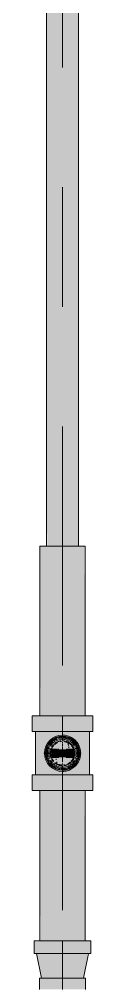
# Model space of a CAD drawing. Header units: millimetres. Extents: x -4000 to 187956, y -58990 to 162485.
# Drawn here: x 94210 to 94290, y 134144 to 135424 of the extents above; entities that cross this region are included whole.
import ezdxf

# ---------------------------------------------------------------- set-up
doc = ezdxf.new("R2010")
doc.units = ezdxf.units.MM
doc.linetypes.add('Dash 1_16_', pattern=[317.5, 158.75, -158.75])
for name, color, linetype, lineweight in [('F-SPRN', 3, 'Continuous', 9), ('P-PIPE', 3, 'Continuous', 9), ('P-PIPE-CNTR', 3, 'Continuous', 9)]:
    doc.layers.add(name, color=color, linetype=linetype, lineweight=lineweight)

# ---------------------------------------------------------------- blocks, each defined once
blk = doc.blocks.new('Sprinkler_Up - DN20-V356-FFS - TANG 1')
at = {"layer": 'F-SPRN', "transparency": 33554534}
for points in [[(-22.2, 0), (-3.9, 0.7), (-1.7, 2.9), (-1.2, 3.5), (-0.4, 5.6), (0.6, 4), (1.2, 3.5), (1.7, 2.9), (4.6, 0), (22.2, 0), (17.5, 13.4), (6.9, 21.2), (-6.9, 21.2), (-18, 13.1), (-20.5, 5.2)], [(0, -16.7), (4.3, -16.1), (11.8, -11.8), (16.1, -4.3), (15.3, 5.6), (11.8, 11.8), (8.3, 14.4), (0, 16.7), (-4.3, 16.1), (-11.8, 11.8), (-16.1, 4.3), (-16.1, -4.3), (-11.8, -11.8), (-8.3, -14.4)], [(0, -15.6), (7.8, -13.5), (13.5, -7.8), (15.1, -4), (14.4, 5.6), (13.5, 7.8), (7.8, 13.5), (0, 15.6), (-7.8, 13.5), (-11, 11), (-15.1, 4), (-15.1, -4), (-11, -11), (-7.8, -13.5)], [(3.4, -21.2), (6.9, -21.2), (18, -13.1), (22.2, 0), (3.9, -0.7), (1.7, -2.9), (1.2, -3.5), (0.6, -4), (-0.6, -4), (-1.2, -3.5), (-1.7, -2.9), (-4.6, 0), (-22.2, 0), (-17.9, -13.1), (-6.9, -21.2), (0, -21.2)], [(-10.9, -5.5), (-10.9, 5.4), (-14.5, 5.4), (-14.5, -5.5)], [(-7.7, -5.5), (-7.7, 5.4), (-10.9, 5.4), (-10.9, -5.5)], [(0, -5.5), (0, 5.4), (-7.7, 5.4), (-7.7, -5.5)], [(0, 0), (5.7, 0), (2.9, 4.9), (-2.9, 4.9), (-5.7, 0)], [(2.9, -4.9), (5.7, 0), (-5.7, 0), (-2.9, -4.9)], [(-4.6, 0), (4.6, 0), (0, 4.6)], [(0, -4.6), (4.6, 0), (-4.6, 0)], [(0, -2.6), (1.3, 0), (-1.8, 0)], [(-1.3, 0), (1.8, 0), (0, 2.6)], [(7.7, -5.5), (7.7, 5.4), (0, 5.4), (0, -5.5)], [(10.9, -5.5), (10.9, 5.4), (7.7, 5.4), (7.7, -5.5)], [(14.5, -5.5), (14.5, 5.4), (10.9, 5.4), (10.9, -5.5)]]:
    blk.add_hatch(color=1, dxfattribs=at).paths.add_polyline_path(points)
at = {"layer": 'F-SPRN', "color": 1}
for p, q in [((-11.5, 5.4), (-14.5, 5.4)), ((-14.5, 5.4), (-11.3, 5.4)), ((-14.5, 5.4), (-14.5, 3.7)), ((-14.5, 3.3), (-14.5, 0)), ((-11.5, 5.4), (-11.5, 4)), ((-10.9, 1.9), (-10.9, 3.6)), ((-10.8, 5.4), (-8, 5.4)), ((-8.1, 5.4), (-10.8, 5.4)), ((-8.1, 5.4), (-8.1, 2.8)), ((-8.1, 2.5), (-8.1, 0.7)), ((-7.7, 4.8), (-7.7, 2.7)), ((-7.7, 4.8), (-7.7, 2.7)), ((-7.7, 2.1), (-7.7, 0.5)), ((-7.7, 2.1), (-7.7, 0.5)), ((-6.7, 5.4), (-4.7, 5.4)), ((-5.8, 3.8), (-5.8, 2.2)), ((-2.1, 0), (-2.1, 0)), ((-2.1, 0), (-2.1, -0.1)), ((0, 2.1), (-0.1, 2.1)), ((2.1, 0), (2.1, 0.1)), ((2.1, 0), (2.1, 0)), ((4.7, 5.4), (6.5, 5.4)), ((7.7, 5.4), (10.8, 5.4)), ((7.7, 5.2), (7.7, 2.7)), ((7.7, 5.2), (7.7, 2.7)), ((7.7, 2.3), (7.7, 0.5)), ((7.7, 2.3), (7.7, 0.5)), ((10.8, 5.4), (8.1, 5.4)), ((8.1, 5.4), (8.1, 2.8)), ((8.1, 2.5), (8.1, 0.4)), ((10.9, 5.4), (14.5, 5.4)), ((10.9, 3.6), (10.9, 0.2)), ((14.5, 5.4), (11.5, 5.4)), ((11.5, 5.4), (11.5, 4)), ((11.5, 3), (11.5, 0.2)), ((14.5, 5.4), (14.5, -5.5)), ((-14.5, -1.3), (-14.5, -3.7)), ((-11.1, -5.5), (-14.5, -5.5)), ((-14.5, -5.5), (-11.5, -5.5)), ((-10.9, -2.6), (-10.9, -1.3)), ((-10.8, -5.5), (-8.1, -5.5)), ((-7.8, -5.5), (-10.8, -5.5)), ((-8.1, -4.2), (-8.1, -5.5)), ((-7.7, -2.7), (-7.7, -4)), ((-7.7, -2.7), (-7.7, -4)), ((-7, -5.5), (-5.8, -5.5)), ((-4.8, -5.5), (-7, -5.5)), ((-5.8, -2.3), (-5.8, -3.8)), ((-2.1, -0.3), (-2, -0.4)), ((-2, -0.4), (-2, -0.5)), ((-2, -0.5), (-2, -0.6)), ((-2, -0.6), (-2, -0.7)), ((-2, -0.7), (-1.9, -0.7)), ((-1.9, -0.7), (-1.9, -0.8)), ((-1.9, -0.8), (-1.9, -0.9)), ((-1.9, -0.9), (-1.8, -1)), ((-1.8, -1), (-1.8, -1.1)), ((-1.8, -1), (-1.8, -1)), ((-1.8, -1.1), (-1.7, -1.2)), ((-1.7, -1.2), (-1.6, -1.3)), ((-1.7, -1.2), (-1.7, -1.2)), ((-1.6, -1.3), (-1.6, -1.4)), ((-1.6, -1.4), (-1.5, -1.4)), ((-1.5, -1.4), (-1.4, -1.5)), ((-1.4, -1.5), (-1.3, -1.6)), ((-1.4, -1.5), (-1.4, -1.5)), ((-1.3, -1.6), (-1.3, -1.7)), ((-1.3, -1.7), (-1.2, -1.7)), ((-1.2, -1.7), (-1.1, -1.7)), ((-1.1, -1.7), (-1.1, -1.8)), ((-1.1, -1.8), (-1, -1.8)), ((-1, -1.8), (-0.9, -1.9)), ((-0.9, -1.9), (-0.8, -1.9)), ((-0.8, -1.9), (-0.7, -2)), ((-0.8, -1.9), (-0.8, -1.9)), ((-0.7, -2), (-0.6, -2)), ((-0.6, -2), (-0.5, -2)), ((-0.5, -2), (-0.4, -2)), ((-0.4, -2), (-0.3, -2.1)), ((-0.4, -2), (-0.4, -2)), ((-0.3, -2.1), (-0.2, -2.1)), ((-0.2, -2.1), (-0.1, -2.1)), ((-0.1, -2.1), (0, -2.1)), ((0, -2.1), (0.1, -2.1)), ((0.1, -2.1), (0.2, -2.1)), ((0.1, -2.1), (0.1, -2.1)), ((0.2, -2.1), (0.3, -2.1)), ((0.3, -2.1), (0.4, -2)), ((0.4, -2), (0.5, -2)), ((0.5, -2), (0.6, -2)), ((0.6, -2), (0.7, -2)), ((0.6, -2), (0.6, -2)), ((0.7, -2), (0.8, -1.9)), ((0.8, -1.9), (0.9, -1.9)), ((0.9, -1.9), (1, -1.8)), ((0.9, -1.9), (0.9, -1.9)), ((1, -1.8), (1.1, -1.8)), ((1.1, -1.8), (1.2, -1.7)), ((1.2, -1.7), (1.3, -1.6)), ((1.2, -1.7), (1.2, -1.7)), ((1.3, -1.6), (1.4, -1.6)), ((1.4, -1.5), (1.5, -1.5)), ((1.4, -1.6), (1.4, -1.5)), ((1.5, -1.4), (1.6, -1.3)), ((1.5, -1.5), (1.5, -1.4)), ((1.6, -1.3), (1.7, -1.2)), ((1.6, -1.3), (1.6, -1.3)), ((1.7, -1.1), (1.8, -1.1)), ((1.7, -1.2), (1.7, -1.1)), ((1.8, -1), (1.9, -0.9)), ((1.8, -1.1), (1.8, -1)), ((1.9, -0.8), (2, -0.7)), ((1.9, -0.8), (1.9, -0.8)), ((1.9, -0.9), (1.9, -0.8)), ((2, -0.4), (2.1, -0.3)), ((2, -0.5), (2, -0.4)), ((2, -0.5), (2, -0.5)), ((2, -0.6), (2, -0.5)), ((2, -0.7), (2, -0.6)), ((2.1, -0.1), (2.1, 0)), ((2.1, -0.2), (2.1, -0.1)), ((2.1, -0.3), (2.1, -0.2)), ((7, -5.5), (4.8, -5.5)), ((5.8, -2.2), (5.8, -3.8)), ((5.8, -5.5), (7, -5.5)), ((7.7, -0.5), (7.7, -2.3)), ((7.7, -0.5), (7.7, -2.3)), ((7.7, -2.7), (7.7, -5.4)), ((7.7, -2.7), (7.7, -5.4)), ((10.8, -5.5), (7.7, -5.5)), ((8.1, -0.4), (8.1, -2.5)), ((8.1, -2.8), (8.1, -5.5)), ((8.1, -5.5), (10.8, -5.5)), ((10.9, -0.2), (10.9, -3.6)), ((14.5, -5.5), (10.9, -5.5)), ((11.5, -0.2), (11.5, -3)), ((11.5, -4), (11.5, -5.5)), ((11.5, -5.5), (14.5, -5.5))]:
    blk.add_line(p, q, dxfattribs=at)
at = {"layer": 'F-SPRN', "color": 1, "flags": 128}
for points in [[(-0.6, 2), (-0.7, 2), (-0.8, 1.9), (-0.9, 1.9), (-0.9, 1.9), (-1, 1.8), (-1.1, 1.8), (-1.2, 1.7), (-1.2, 1.7), (-1.3, 1.6), (-1.4, 1.6), (-1.4, 1.5), (-1.5, 1.5), (-1.5, 1.4), (-1.6, 1.3), (-1.6, 1.3), (-1.7, 1.2), (-1.7, 1.1), (-1.8, 1.1), (-1.8, 1), (-1.9, 0.9), (-1.9, 0.8), (-1.9, 0.8), (-2, 0.7), (-2, 0.6), (-2, 0.5), (-2, 0.5), (-2, 0.4), (-2.1, 0.3), (-2.1, 0.2), (-2.1, 0.1), (-2.1, 0)], [(-0.5, 2), (-0.6, 2), (-0.6, 2)], [(-0.1, 2.1), (-0.1, 2.1), (-0.2, 2.1), (-0.3, 2.1), (-0.4, 2), (-0.5, 2)], [(2.1, 0.1), (2.1, 0.2), (2.1, 0.2), (2.1, 0.3), (2, 0.4), (2, 0.5), (2, 0.6), (2, 0.7), (1.9, 0.7), (1.9, 0.8), (1.9, 0.9), (1.8, 1), (1.8, 1), (1.8, 1.1), (1.7, 1.2), (1.7, 1.2), (1.6, 1.3), (1.6, 1.4), (1.5, 1.4), (1.4, 1.5), (1.4, 1.5), (1.3, 1.6), (1.3, 1.7), (1.2, 1.7), (1.1, 1.7), (1.1, 1.8), (1, 1.8), (0.9, 1.9), (0.8, 1.9), (0.8, 1.9), (0.7, 2), (0.6, 2), (0.5, 2), (0.4, 2), (0.4, 2), (0.3, 2.1), (0.2, 2.1), (0.1, 2.1), (0, 2.1)], [(-2.1, -0.1), (-2.1, -0.2), (-2.1, -0.2), (-2.1, -0.3)]]:
    blk.add_lwpolyline(points, dxfattribs=at)
at = {"layer": 'F-SPRN', "color": 1}
for radius, start, end in [(22.2, 360, 180), (21.9, 144, 145.5983), (21.9, 126.6942, 143.2701), (21.9, 108.2621, 125.7507), (16.7, 121.4181, 130.5751), (16.7, 121.4181, 130.5751), (15.6, 120.5262, 133.2078), (15.6, 120.5262, 133.2078), (16.7, 106.5995, 120), (16.7, 106.5995, 120), (15.6, 114.4363, 119.9813), (15.6, 114.4363, 119.9813), (21.9, 99.348, 107.901), (16.7, 96.4143, 105), (16.7, 96.4143, 105), (21.9, 90.145, 98.8503), (15.6, 95.5762, 100.6843), (15.6, 95.5762, 100.6843), (16.7, 83.0684, 90), (16.7, 83.0684, 90), (21.9, 72.5583, 89.4624), (15.6, 75.573, 80.5892), (15.6, 75.573, 80.5892), (15.6, 67.5614, 74.5481), (15.6, 67.5614, 74.5481), (16.7, 60, 75), (16.7, 60, 75), (15.6, 60.0187, 65.5637), (15.6, 60.0187, 65.5637), (21.9, 54.2493, 71.7379), (15.6, 46.7922, 60), (15.6, 46.7922, 60), (16.7, 49.4249, 58.5819), (16.7, 49.4249, 58.5819), (21.9, 36.7299, 53.3058), (21.9, 36, 36.6251), (21.9, 165.6773, 179.2615), (21.9, 145.5983, 164.8151), (16.7, 167.6802, 180), (16.7, 167.6802, 180), (16.7, 155.3879, 164.9693), (16.7, 155.3879, 164.9693), (15.6, 166.4265, 180), (15.6, 166.4265, 180), (15.6, 158.6068, 165), (15.6, 158.6068, 165), (16.7, 136.7213, 149.931), (16.7, 136.7213, 149.931), (15.6, 150.9409, 156.3845), (15.6, 150.9409, 156.3845), (15.6, 138.4214, 150), (15.6, 138.4214, 150), (4.63, 155.7832, 180), (4.63, 155.7832, 180), (4.63, 109.0192, 138.2703), (4.63, 109.0192, 138.2703), (2.56, 109.0192, 168.8278), (2.56, 109.0192, 168.8278), (2.04, 109.0192, 180), (4.63, 17.9592, 90), (4.63, 17.9592, 90), (3.81, 57.0577, 90), (2.56, 14.5599, 90), (2.56, 14.5599, 90), (2.04, 10.4703, 90), (3.81, 16.1605, 43.8358), (15.6, 30, 41.5786), (15.6, 30, 41.5786), (16.7, 30, 43.2787), (16.7, 30, 43.2787), (15.6, 23.6155, 29.5646), (15.6, 23.6155, 29.5646), (15.6, 15, 21.3932), (15.6, 15, 21.3932), (16.7, 15, 24.6121), (16.7, 15, 24.6121), (15.6, 360, 13.6618), (15.6, 0, 13.6618), (16.7, 360, 12.3198), (16.7, 0, 12.3198), (21.9, 15.7774, 35.2302), (21.9, 0.7385, 14.3227), (22.2, 180, 360), (21.9, 180.7385, 194.3227), (21.9, 195.1849, 214.4017), (21.9, 214.4017, 216), (16.7, 180, 192.3198), (16.7, 180, 192.3198), (16.7, 195.0307, 204.6121), (16.7, 195.0307, 204.6121), (15.6, 181.9082, 193.6618), (15.6, 181.9082, 193.6618), (15.6, 197.3339, 209.5646), (15.6, 197.3339, 209.5646), (16.7, 210.069, 223.2787), (16.7, 210.069, 223.2787), (15.6, 212.5472, 221.5786), (15.6, 212.5472, 221.5786), (16.7, 229.4249, 238.5819), (16.7, 229.4249, 238.5819), (15.6, 233.795, 240), (15.6, 233.795, 240), (4.63, 197.9592, 0), (4.63, 197.9592, 270), (3.81, 196.1605, 360), (2.56, 191.1677, 270), (2.56, 191.1677, 270), (2.04, 190.4703, 270), (4.63, 270, 360), (2.04, 270, 0), (2.56, 270, 0), (2.56, 270, 360), (15.6, 300, 313.2078), (15.6, 300, 313.2078), (16.7, 301.4181, 310.5751), (16.7, 301.4181, 310.5751), (15.6, 318.4214, 330), (15.6, 318.4214, 330), (16.7, 316.7213, 330), (16.7, 316.7213, 330), (15.6, 330.4354, 345), (15.6, 330.4354, 336.3845), (15.6, 339.6139, 345), (15.6, 346.3382, 360), (15.6, 346.3382, 360), (16.7, 335.3879, 345), (16.7, 335.3879, 345), (16.7, 347.6802, 360), (16.7, 347.6802, 360), (21.9, 324.7698, 344.8151), (21.9, 345.6773, 359.2615), (21.9, 216.7299, 233.3058), (21.9, 234.2493, 251.7379), (16.7, 240, 255), (16.7, 240, 255), (15.6, 240.0187, 254.5481), (15.6, 240.0187, 254.5481), (21.9, 252.5583, 269.4624), (15.6, 255, 267.64), (15.6, 255, 267.64), (16.7, 263.0684, 270), (16.7, 263.0684, 270), (21.9, 270.145, 278.8503), (15.6, 275.5762, 280.6843), (15.6, 275.5762, 280.6843), (16.7, 276.4143, 285), (16.7, 276.4143, 285), (21.9, 279.348, 287.901), (16.7, 286.5995, 300), (16.7, 286.5995, 300), (15.6, 294.4363, 299.9813), (15.6, 294.4363, 299.9813), (21.9, 288.2621, 305.7507), (21.9, 306.6942, 323.2701), (21.9, 323.3749, 324)]:
    blk.add_arc((0, 0), radius, start, end, dxfattribs=at)
blk = doc.blocks.new('Steel_Transition_Threaded_HoaPhat - Standard-V363-FFS - TANG 1')
at = {"layer": 'P-PIPE', "lineweight": 13, "transparency": 33554534}
h = blk.add_hatch(color=1, dxfattribs=at)
h.paths.add_polyline_path([(94250, 134427.6), (94255.8, 134428.4), (94261.3, 134430.6), (94267.5, 134436.3), (94269.5, 134438.8), (94271.7, 134444.3), (94272.5, 134450.1), (94271.7, 134455.9), (94267.5, 134463.9), (94265.9, 134466), (94261.3, 134469.6), (94255.8, 134471.8), (94250, 134472.6), (94244.2, 134471.8), (94238.8, 134469.6), (94232.1, 134463.4), (94230.5, 134461.3), (94228.3, 134455.9), (94227.5, 134450.1), (94228.3, 134444.3), (94232.1, 134436.8), (94234.1, 134434.2), (94238.8, 134430.6), (94244.2, 134428.4)])
h.paths.add_polyline_path([(94250, 134430), (94244.8, 134430.7), (94240, 134432.7), (94235.8, 134435.9), (94232.1, 134441.2), (94230.6, 134444.9), (94229.9, 134450.1), (94232.1, 134458.9), (94232.6, 134460.1), (94235.8, 134464.3), (94240, 134467.5), (94244.8, 134469.5), (94250, 134470.2), (94255.2, 134469.5), (94260.1, 134467.5), (94264.2, 134464.3), (94267.5, 134459.8), (94269.4, 134455.3), (94270.1, 134450.1), (94269.4, 134444.9), (94267.4, 134440), (94264.2, 134435.9), (94260.1, 134432.7), (94255.2, 134430.7)])
for points in [[(94250, 134430), (94250, 134433.7), (94241.8, 134435.9), (94235.8, 134441.9), (94233.6, 134450.1), (94235.8, 134458.3), (94241.8, 134464.3), (94250, 134466.5), (94250, 134470.2), (94244.8, 134469.5), (94240, 134467.5), (94235.8, 134464.3), (94232.1, 134458.9), (94230.6, 134455.3), (94229.9, 134450.1), (94232.1, 134441.2), (94232.6, 134440), (94235.8, 134435.9), (94240, 134432.7), (94244.8, 134430.7)], [(94250, 134430), (94255.2, 134430.7), (94260.1, 134432.7), (94264.2, 134435.9), (94267.5, 134440.3), (94269.4, 134444.9), (94270.1, 134450.1), (94269.2, 134455.7), (94267.4, 134460.1), (94264.2, 134464.3), (94260.1, 134467.5), (94255.2, 134469.5), (94250, 134470.2), (94250, 134466.5), (94258.2, 134464.3), (94264.2, 134458.3), (94266.4, 134450.1), (94264.2, 134441.9), (94258.2, 134435.9), (94250, 134433.7)], [(94250, 134431.6), (94254.8, 134432.2), (94259.3, 134434.1), (94263.1, 134437), (94267.5, 134444.5), (94267.9, 134445.3), (94268.5, 134450.1), (94267.5, 134455.7), (94266, 134459.3), (94263.1, 134463.2), (94259.3, 134466.1), (94254.8, 134468), (94250, 134468.6), (94245.2, 134468), (94240.8, 134466.1), (94236.9, 134463.2), (94232.5, 134455.7), (94232.1, 134454.6), (94231.5, 134450.1), (94232.1, 134445.3), (94234, 134440.8), (94236.9, 134437), (94240.8, 134434.1), (94245.2, 134432.2)]]:
    blk.add_hatch(color=1, dxfattribs=at).paths.add_polyline_path(points)
at = {"layer": 'P-PIPE', "color": 20, "lineweight": 13}
for radius, start, end in [(22.5, 90, 270), (22.5, 90, 270), (20.1, 109.6859, 125.0043), (20.1, 100.9975, 105), (20.1, 90.5246, 98.5089), (22.5, 270, 90), (22.5, 15, 90), (20.1, 75.0607, 87.9279), (20.1, 54.9957, 75), (20.1, 154.5924, 162.7449), (20.1, 150, 153.7228), (18.5, 157.6232, 165.8527), (18.5, 157.6232, 165), (20.1, 128.8856, 148.1553), (18.5, 136.4297, 150), (18.5, 136.4297, 150), (16.4, 143.5463, 150), (18.5, 123.4976, 133.2041), (18.5, 123.4976, 133.2041), (16.4, 121.0738, 128.0319), (18.5, 106.819, 120), (18.5, 106.819, 120), (16.4, 113.4045, 120), (16.4, 107.4657, 111.9681), (18.5, 91.4353, 103.2046), (18.5, 91.4353, 103.2046), (16.4, 96.2132, 104.6042), (18.5, 78.0986, 90), (18.5, 78.0986, 90), (18.5, 60, 75), (18.5, 60, 75), (16.4, 66.9681, 72.9388), (16.4, 60.5934, 66.5955), (18.5, 46.7959, 56.5024), (18.5, 46.7959, 56.5024), (20.1, 45, 51.1144), (18.5, 30, 43.5703), (18.5, 30, 43.5703), (20.1, 31.8447, 45), (18.5, 15, 22.3768), (18.5, 17.8713, 22.3768), (20.1, 17.2551, 30), (20.1, 166.0499, 180), (20.1, 180, 193.9501), (20.1, 197.2551, 205.4076), (18.5, 166.5939, 180), (18.5, 166.5939, 180), (18.5, 180, 193.4061), (18.5, 180, 193.4061), (18.5, 165, 165.8527), (18.5, 194.1473, 202.3768), (18.5, 194.1473, 195), (18.5, 195, 202.3768), (16.4, 180.8106, 191.4533), (16.4, 168.5467, 175.1607), (22.5, 270, 14.5333), (16.4, 338.0319, 342.8691), (16.4, 351.9681, 0), (16.4, 0, 6.4537), (18.5, 337.6232, 345), (18.5, 337.6232, 345), (20.1, 330, 342.7449), (18.5, 15, 17.8713), (18.5, 0, 13.4061), (18.5, 0, 13.4061), (18.5, 346.5939, 0), (18.5, 346.5939, 0), (20.1, 15, 16.3614), (20.1, 346.0499, 13.9501), (22.5, 14.5333, 15), (20.1, 206.2772, 210), (20.1, 211.8447, 231.1144), (18.5, 210, 223.5703), (18.5, 210, 223.5703), (16.4, 210.6635, 216.4537), (18.5, 226.7959, 236.5024), (18.5, 226.7959, 236.5024), (20.1, 234.9957, 255), (18.5, 240, 255), (18.5, 240, 255), (16.4, 240, 246.5955), (20.1, 255.0607, 267.9279), (18.5, 258.0986, 270), (18.5, 258.0986, 270), (16.4, 264.1652, 268.506), (18.5, 271.4353, 283.2046), (18.5, 271.4353, 283.2046), (16.4, 276.2132, 283.9063), (20.1, 280.9975, 285), (16.4, 287.4657, 291.9681), (18.5, 286.819, 300), (18.5, 286.819, 300), (16.4, 293.5463, 300), (20.1, 289.6859, 300), (20.1, 300, 305.0043), (18.5, 303.4976, 313.2041), (18.5, 303.4976, 313.2041), (20.1, 308.8856, 315), (18.5, 316.4297, 330), (18.5, 316.4297, 330), (20.1, 315, 328.1553), (20.1, 270.5246, 278.5089)]:
    blk.add_arc((94250, 134450.1), radius, start, end, dxfattribs=at)

msp = doc.modelspace()

# ---------------------------------------------------------------- hatches: boundary and pattern name
at = {"layer": 'P-PIPE', "transparency": 33554534}
for points in [[(94250, 134725.1), (94250, 136406.5), (94228.9, 136406.5), (94229.6, 134725.1), (94244.5, 134725.1)], [(94250, 134725.1), (94271.1, 134725.1), (94270.4, 136406.5), (94250, 136406.5), (94250, 135076.2)], [(94228.7, 134499.7), (94250, 134499.7), (94250, 134725.1), (94219.8, 134725.1), (94220.9, 134499.7), (94223.9, 134499.7)], [(94271.3, 134499.7), (94280.2, 134499.7), (94279.1, 134725.1), (94250, 134725.1), (94250, 134499.7), (94265.1, 134499.7)], [(94229.9, 134479.1), (94250, 134479.1), (94250, 134499.7), (94209.8, 134499.7), (94209.8, 134479.1), (94221.5, 134479.1)], [(94250, 134479.1), (94290.2, 134479.1), (94290.2, 134499.7), (94250, 134499.7), (94250, 134492.2)], [(94240.7, 134421.3), (94250, 134421.3), (94250, 134428.9), (94242.6, 134430.3), (94236.3, 134433.9), (94231.7, 134439.4), (94229.2, 134446.3), (94229.2, 134453.8), (94232.1, 134461.2), (94236.4, 134466.2), (94242.6, 134469.9), (94250, 134471.2), (94250, 134479.1), (94214.1, 134479.1), (94214.1, 134421.3), (94236.4, 134421.3)], [(94250, 134426), (94256.2, 134426.8), (94262.1, 134429.2), (94267.5, 134433.7), (94270.9, 134438), (94273.3, 134443.8), (94274.1, 134450.1), (94273.3, 134456.3), (94270.9, 134462.1), (94267.1, 134467.1), (94262.1, 134471), (94256.2, 134473.4), (94248.4, 134474), (94243.8, 134473.4), (94237.9, 134471), (94232.1, 134466), (94229.1, 134462.1), (94226.7, 134456.3), (94225.9, 134450.1), (94226.7, 134443.8), (94229.1, 134438), (94233, 134433), (94237.9, 134429.2), (94243.8, 134426.8)], [(94284.7, 134421.3), (94285.9, 134421.3), (94285.9, 134479.1), (94250, 134479.1), (94250, 134471.2), (94257.4, 134469.9), (94263.7, 134466.2), (94268.3, 134460.7), (94270.8, 134453.8), (94270.8, 134446.3), (94267.5, 134438.6), (94263.7, 134433.9), (94257.4, 134430.3), (94250, 134428.9), (94250, 134421.3), (94281.1, 134421.3)], [(94241.7, 134435.6), (94242.8, 134437.6), (94241.7, 134441.7), (94242.8, 134445.9), (94245.8, 134449), (94257.2, 134454.3), (94258.4, 134458.4), (94257.2, 134462.6), (94255.9, 134464.3), (94250, 134466.8), (94241.7, 134464.6), (94235.5, 134458.4), (94233.3, 134450.1), (94235.5, 134441.7), (94238.2, 134438.3)], [(94250, 134433.4), (94258.4, 134435.6), (94261.8, 134438.3), (94266.1, 134445.8), (94266.1, 134454.4), (94261.8, 134461.9), (94258.4, 134464.6), (94250, 134466.8), (94245.7, 134466.2), (94238.2, 134461.9), (94233.9, 134454.4), (94233.9, 134445.8), (94238.2, 134438.3), (94241.7, 134435.6)], [(94211.1, 134400.6), (94250, 134400.6), (94250, 134421.3), (94209.8, 134421.3), (94209.8, 134400.6)], [(94260.4, 134400.6), (94290.2, 134400.6), (94290.2, 134421.3), (94250, 134421.3), (94250, 134400.6)], [(94250, 134201.1), (94250, 134400.6), (94219.8, 134400.6), (94220.9, 134201.1), (94242.2, 134201.1)], [(94250, 134201.1), (94280.2, 134201.1), (94279.1, 134400.6), (94250, 134400.6), (94250, 134346.2)], [(94250, 134184.3), (94287.7, 134184.3), (94287.7, 134201.1), (94212.4, 134200.2), (94212.4, 134184.3), (94240.3, 134184.3)], [(94274.3, 134151.7), (94278.1, 134151.7), (94283.4, 134184.3), (94215.5, 134184.3), (94222.9, 134151.7), (94269.9, 134151.7)], [(94219.2, 134136.8), (94280.8, 134136.8), (94279.8, 134151.7), (94219.2, 134151.7)]]:
    msp.add_hatch(color=1, dxfattribs=at).paths.add_polyline_path(points)

# ---------------------------------------------------------------- linework, layer by layer
at = {"layer": 'P-PIPE', "color": 20, "lineweight": 13}
for p, q in [((94228.9, 136406.5), (94228.9, 134725.1)), ((94271.1, 134725.1), (94271.1, 136406.5)), ((94219.8, 134725.1), (94219.8, 134499.7)), ((94280.2, 134725.1), (94219.8, 134725.1)), ((94234.9, 134725.1), (94228.9, 134725.1)), ((94280.2, 134499.7), (94280.2, 134725.1)), ((94209.8, 134499.7), (94209.8, 134479.1)), ((94219.6, 134499.7), (94209.8, 134499.7)), ((94250, 134499.7), (94209.8, 134499.7)), ((94219.8, 134499.7), (94220.9, 134499.7)), ((94221.4, 134499.7), (94278.6, 134499.7)), ((94229.9, 134499.7), (94221.5, 134499.7)), ((94239.6, 134499.7), (94229.9, 134499.7)), ((94250, 134499.7), (94239.6, 134499.7)), ((94260.4, 134499.7), (94250, 134499.7)), ((94290.2, 134499.7), (94250, 134499.7)), ((94270.1, 134499.7), (94260.4, 134499.7)), ((94278.5, 134499.7), (94270.1, 134499.7)), ((94279.1, 134499.7), (94280.2, 134499.7)), ((94288.9, 134499.7), (94280.4, 134499.7)), ((94290.2, 134499.7), (94288.9, 134499.7)), ((94290.2, 134479.1), (94290.2, 134499.7)), ((94209.8, 134479.1), (94213.9, 134479.1)), ((94209.8, 134479.1), (94250, 134479.1)), ((94214.1, 134479.1), (94214.1, 134421.3)), ((94215.3, 134479.1), (94221.5, 134479.1)), ((94218.9, 134479.1), (94215.3, 134479.1)), ((94224.6, 134479.1), (94215.3, 134479.1)), ((94224.6, 134479.1), (94218.9, 134479.1)), ((94221.5, 134479.1), (94229.9, 134479.1)), ((94232.1, 134479.1), (94224.6, 134479.1)), ((94239.5, 134479.1), (94224.6, 134479.1)), ((94229.9, 134479.1), (94232, 134479.1)), ((94232, 134479.1), (94239.6, 134479.1)), ((94232.1, 134479.1), (94232.1, 134479.1)), ((94239.5, 134479.1), (94232.1, 134479.1)), ((94240.7, 134479.1), (94250, 134479.1)), ((94250, 134479.1), (94240.7, 134479.1)), ((94250, 134479.1), (94240.7, 134479.1)), ((94250, 134479.1), (94259.3, 134479.1)), ((94250, 134479.1), (94290.2, 134479.1)), ((94259.3, 134479.1), (94250, 134479.1)), ((94259.3, 134479.1), (94250, 134479.1)), ((94260.4, 134479.1), (94267.6, 134479.1)), ((94268, 134479.1), (94260.5, 134479.1)), ((94284.7, 134479.1), (94260.5, 134479.1)), ((94268, 134479.1), (94270.1, 134479.1)), ((94275.4, 134479.1), (94268, 134479.1)), ((94270.1, 134479.1), (94278.5, 134479.1)), ((94281.1, 134479.1), (94275.4, 134479.1)), ((94278.5, 134479.1), (94284.7, 134479.1)), ((94284.7, 134479.1), (94281.1, 134479.1)), ((94285.9, 134421.3), (94285.9, 134479.1)), ((94286.1, 134479.1), (94290.2, 134479.1)), ((94209.8, 134421.3), (94209.8, 134400.6)), ((94213.9, 134421.3), (94209.8, 134421.3)), ((94250, 134421.3), (94209.8, 134421.3)), ((94221.5, 134421.3), (94215.3, 134421.3)), ((94215.3, 134421.3), (94218.9, 134421.3)), ((94215.3, 134421.3), (94239.5, 134421.3)), ((94218.9, 134421.3), (94224.6, 134421.3)), ((94229.9, 134421.3), (94221.5, 134421.3)), ((94224.6, 134421.3), (94232.1, 134421.3)), ((94232, 134421.3), (94229.9, 134421.3)), ((94239.6, 134421.3), (94232, 134421.3)), ((94232.1, 134421.3), (94232.1, 134421.3)), ((94232.1, 134421.3), (94239.5, 134421.3)), ((94250, 134421.3), (94240.7, 134421.3)), ((94240.7, 134421.3), (94250, 134421.3)), ((94240.7, 134421.3), (94250, 134421.3)), ((94259.3, 134421.3), (94250, 134421.3)), ((94290.2, 134421.3), (94250, 134421.3)), ((94250, 134421.3), (94259.3, 134421.3)), ((94250, 134421.3), (94259.3, 134421.3)), ((94267.6, 134421.3), (94260.4, 134421.3)), ((94260.5, 134421.3), (94268, 134421.3)), ((94260.5, 134421.3), (94284.7, 134421.3)), ((94270.1, 134421.3), (94268, 134421.3)), ((94268, 134421.3), (94275.4, 134421.3)), ((94278.5, 134421.3), (94270.1, 134421.3)), ((94275.4, 134421.3), (94281.1, 134421.3)), ((94284.7, 134421.3), (94278.5, 134421.3)), ((94281.1, 134421.3), (94284.7, 134421.3)), ((94290.2, 134421.3), (94286.1, 134421.3)), ((94290.2, 134400.6), (94290.2, 134421.3)), ((94209.8, 134400.6), (94219.6, 134400.6)), ((94209.8, 134400.6), (94250, 134400.6)), ((94219.8, 134400.6), (94219.8, 134201.1)), ((94220.9, 134400.6), (94219.8, 134400.6)), ((94278.6, 134400.6), (94221.4, 134400.6)), ((94221.5, 134400.6), (94229.9, 134400.6)), ((94229.9, 134400.6), (94239.6, 134400.6)), ((94239.6, 134400.6), (94250, 134400.6)), ((94250, 134400.6), (94260.4, 134400.6)), ((94250, 134400.6), (94290.2, 134400.6)), ((94260.4, 134400.6), (94270.1, 134400.6)), ((94270.1, 134400.6), (94278.5, 134400.6)), ((94280.2, 134400.6), (94279.1, 134400.6)), ((94280.2, 134201.1), (94280.2, 134400.6)), ((94280.4, 134400.6), (94284.8, 134400.6)), ((94284.8, 134400.6), (94288.9, 134400.6)), ((94288.9, 134400.6), (94290.2, 134400.6)), ((94212.4, 134201.1), (94212.4, 134184.3)), ((94287.7, 134201.1), (94212.4, 134201.1)), ((94217.4, 134201.1), (94212.4, 134201.1)), ((94219.6, 134201.1), (94217.4, 134201.1)), ((94219.8, 134201.1), (94223.2, 134201.1)), ((94223.4, 134201.1), (94220.6, 134201.1)), ((94231.2, 134201.1), (94223.8, 134201.1)), ((94223.9, 134201.1), (94276.1, 134201.1)), ((94240.3, 134201.1), (94231.2, 134201.1)), ((94250, 134201.1), (94240.3, 134201.1)), ((94259.7, 134201.1), (94250, 134201.1)), ((94268.8, 134201.1), (94259.7, 134201.1)), ((94276.2, 134201.1), (94268.8, 134201.1)), ((94279.4, 134201.1), (94276.6, 134201.1)), ((94276.8, 134201.1), (94280.2, 134201.1)), ((94287.7, 134201.1), (94280.4, 134201.1)), ((94287.7, 134184.3), (94287.7, 134201.1)), ((94212.4, 134184.3), (94215.2, 134184.3)), ((94212.4, 134184.3), (94287.7, 134184.3)), ((94215.2, 134184.3), (94216.4, 134184.3)), ((94215.5, 134184.3), (94221.9, 134151.7)), ((94217.4, 134184.3), (94223.4, 134184.3)), ((94223.4, 134184.3), (94231.2, 134184.3)), ((94231.2, 134184.3), (94240.3, 134184.3)), ((94241, 134184.3), (94250, 134184.3)), ((94250, 134184.3), (94259, 134184.3)), ((94259.7, 134184.3), (94268.8, 134184.3)), ((94268.8, 134184.3), (94276.6, 134184.3)), ((94276.6, 134184.3), (94282.6, 134184.3)), ((94278.1, 134151.7), (94284.5, 134184.3)), ((94283.6, 134184.3), (94284.8, 134184.3)), ((94284.8, 134184.3), (94287.7, 134184.3)), ((94219.2, 134151.7), (94219.2, 134136.8)), ((94280.8, 134151.7), (94219.2, 134151.7)), ((94221.7, 134151.7), (94219.2, 134151.7)), ((94228.2, 134151.7), (94223.3, 134151.7)), ((94234.6, 134151.7), (94228.2, 134151.7)), ((94242, 134151.7), (94234.6, 134151.7)), ((94250, 134151.7), (94242.7, 134151.7)), ((94257.3, 134151.7), (94250, 134151.7)), ((94265.4, 134151.7), (94258, 134151.7)), ((94271.8, 134151.7), (94265.4, 134151.7)), ((94276.7, 134151.7), (94271.8, 134151.7)), ((94280.8, 134151.7), (94278.3, 134151.7)), ((94280.8, 134136.8), (94280.8, 134151.7))]:
    msp.add_line(p, q, dxfattribs=at)
for radius, start, end in [(24.1, 90, 270), (24.1, 90, 270), (21.1, 111.9789, 125.8689), (21.1, 99.731, 105), (21.1, 90, 96.9789), (24.1, 75, 90), (24.1, 270, 90), (21.1, 75, 87.7707), (24.1, 316.878, 75), (21.1, 62.2293, 71.1321), (21.1, 156.9789, 165), (21.1, 148.1674, 150), (21.1, 141.9789, 146.1637), (21.1, 137.2293, 141.8404), (21.1, 126.9789, 135), (21.1, 54.1311, 60), (21.1, 38.1596, 53.0211), (21.1, 33.8363, 38.0211), (21.1, 25.3987, 33.5102), (21.1, 15.495, 23.0211), (21.1, 171.9789, 177.9758), (21.1, 182.0242, 186.9789), (21.1, 165.7378, 171.9292), (21.1, 189.3488, 194.2622), (21.1, 195, 201.9789), (21.1, 338.0211, 345), (21.1, 15, 15.495), (21.1, 345.7378, 357.9758), (21.1, 2.2548, 12.7707), (21.1, 205.3987, 210), (21.1, 210, 211.8326), (21.1, 218.1596, 231.9789), (21.1, 234.4236, 245.5764), (24.1, 285, 315), (21.1, 288.8679, 297.7452), (21.1, 300, 305.8689), (21.1, 308.0211, 321.8404), (24.1, 315, 316.878), (21.1, 326.4898, 334.6013), (21.1, 255, 260.6512), (21.1, 264.9275, 270), (21.1, 270, 278.0211), (24.1, 270, 285), (21.1, 279.731, 285)]:
    msp.add_arc((94250, 134450.1), radius, start, end, dxfattribs=at)
at = {"layer": 'P-PIPE', "color": 1}
for centre, radius, start, end in [((94250, 134450.1), 16.7, 157.579, 164.2722), ((94250, 134458.4), 8.35, 69.0027, 79.2369), ((94250, 134458.4), 8.35, 50.2727, 60.5692), ((94250, 134458.4), 8.35, 20.1285, 29.0413), ((94250, 134458.4), 8.35, 8.0385, 17.9918), ((94250, 134458.4), 8.35, 352.2824, 1.6717), ((94250, 134450.1), 16.7, 46.0317, 57.203), ((94250, 134450.1), 16.7, 32.3031, 45.2846), ((94250, 134450.1), 16.7, 23.4069, 31.0974), ((94250, 134450.1), 16.7, 16.9375, 22.421), ((94250, 134450.1), 16.7, 170.1108, 177.203), ((94250, 134450.1), 16.7, 182.797, 189.8892), ((94250, 134450.1), 16.7, 190.2154, 195.2487), ((94250, 134441.7), 8.35, 131.0366, 150), ((94250, 134441.7), 8.35, 115.6806, 125.5287), ((94250, 134441.7), 8.35, 100.6842, 111.8703), ((94250, 134441.7), 8.35, 90, 100.6842), ((94250, 134458.4), 8.35, 270, 280.6842), ((94250, 134458.4), 8.35, 316.3183, 330), ((94250, 134450.1), 16.7, 328.9026, 336.686), ((94250, 134450.1), 16.7, 337.2636, 343.0625), ((94250, 134450.1), 16.7, 350.1108, 355.6907), ((94250, 134450.1), 16.7, 231.8726, 237.203), ((94250, 134441.7), 8.35, 172.0327, 181.5407), ((94250, 134441.7), 8.35, 199.9004, 209.0413), ((94250, 134450.1), 16.7, 254.7154, 259.6727), ((94250, 134441.7), 8.35, 249.0027, 259.2369), ((94250, 134450.1), 16.7, 264.6626, 270), ((94250, 134450.1), 16.7, 308.1274, 313.9683), ((94250, 134450.1), 16.7, 314.7154, 320.6908)]:
    msp.add_arc(centre, radius, start, end, dxfattribs=at)
at = {"layer": 'P-PIPE-CNTR', "color": 1, "linetype": 'Dash 1_16_'}
for p, q in [((94250, 134725.1), (94250, 136406.5)), ((94250, 134725.1), (94250, 136406.5)), ((94250, 134725.1), (94250, 134499.7)), ((94250, 134725.1), (94250, 134499.7)), ((94250, 134472.6), (94250, 134475.1)), ((94250, 134471.2), (94250, 134472.6)), ((94250, 134468.6), (94250, 134470.2)), ((94250, 134466.8), (94250, 134468.6)), ((94250, 134463.6), (94250, 134465.2)), ((94250, 134459.8), (94250, 134462.6)), ((94250, 134455.7), (94250, 134459.1)), ((94225, 134450.1), (94227.5, 134450.1)), ((94227.8, 134450.1), (94231.5, 134450.1)), ((94232.1, 134450.1), (94233.3, 134450.1)), ((94236.9, 134450.1), (94238.6, 134450.1)), ((94239.1, 134450.1), (94240.4, 134450.1)), ((94240.4, 134450.1), (94242.3, 134450.1)), ((94245.4, 134450.1), (94247.6, 134450.1)), ((94248.7, 134450.1), (94250, 134450.1)), ((94250, 134452.6), (94250, 134454.3)), ((94250, 134450.1), (94250, 134452.1)), ((94250, 134448), (94250, 134450.1)), ((94250, 134450.1), (94251.3, 134450.1)), ((94250, 134445.9), (94250, 134447.5)), ((94250, 134441.1), (94250, 134444.6)), ((94252.4, 134450.1), (94254.6, 134450.1)), ((94255.7, 134450.1), (94263.5, 134450.1)), ((94268.5, 134450.1), (94272.2, 134450.1)), ((94272.5, 134450.1), (94275, 134450.1)), ((94250, 134438.1), (94250, 134440.4)), ((94250, 134435), (94250, 134436.5)), ((94250, 134431.6), (94250, 134433.4)), ((94250, 134430), (94250, 134431.6)), ((94250, 134427.6), (94250, 134428.9)), ((94250, 134425.1), (94250, 134427.6)), ((94250, 134400.6), (94250, 134201.1)), ((94250, 134400.6), (94250, 134201.1))]:
    msp.add_line(p, q, dxfattribs=at)
at = {"layer": 'P-PIPE-CNTR', "color": 20, "lineweight": 13}
for p, q in [((94250, 134474.2), (94250, 134499.7)), ((94250, 134471.2), (94250, 134472.6)), ((94250, 134468.6), (94250, 134470.2)), ((94250, 134466.8), (94250, 134468.6)), ((94250, 134463.6), (94250, 134465.2)), ((94250, 134459.8), (94250, 134462.6)), ((94250, 134456.5), (94250, 134459.1)), ((94250, 134452.6), (94250, 134454.3)), ((94250, 134450.1), (94250, 134452.1)), ((94250, 134448), (94250, 134450.1)), ((94250, 134445.9), (94250, 134447.5)), ((94250, 134441.3), (94250, 134444.6)), ((94250, 134438.1), (94250, 134440.4)), ((94250, 134435), (94250, 134436.5)), ((94250, 134431.6), (94250, 134433.4)), ((94250, 134430), (94250, 134431.6)), ((94250, 134427.6), (94250, 134428.9)), ((94250, 134426), (94250, 134427.6)), ((94250, 134400.6), (94250, 134426)), ((94250, 134201.1), (94250, 134136.8))]:
    msp.add_line(p, q, dxfattribs=at)

# ---------------------------------------------------------------- block references
at = {"layer": 'F-SPRN', "color": 1}
msp.add_blockref('Sprinkler_Up - DN20-V356-FFS - TANG 1', (94250, 134450.1), dxfattribs=at)
at = {"layer": 'P-PIPE', "color": 20, "lineweight": 13}
msp.add_blockref('Steel_Transition_Threaded_HoaPhat - Standard-V363-FFS - TANG 1', (0, 0), dxfattribs=at)

doc.saveas('drawing.dxf')
